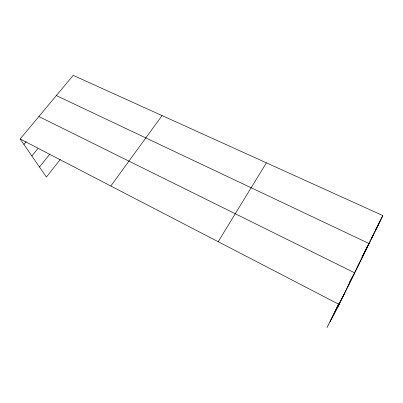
<?xml version="1.0" encoding="UTF-8"?>
<svg xmlns="http://www.w3.org/2000/svg" width="403" height="403" viewBox="0 0 403 403"><rect width="100%" height="100%" fill="white"/><g stroke="black" fill="none" stroke-linecap="round" stroke-linejoin="round"><path stroke-width="0.6" d="M338.812 303.595L326.959 327.644L339.109 304.431L382.85 215.575L73.205 75.356L20.15 138.975L46.405 177.053L60.289 159.387M330.092 321.659L338.787 304.008M333.603 314.95L342.132 297.636M349.149 283.39L351.869 277.863M363.954 253.321L362.015 257.26L363.561 254.263M364.508 252.197L367.541 246.042M372.171 236.647L372.71 235.548M337.321 307.847L380.351 220.451M375.415 230.078L376.825 227.327M377.072 226.844L382.85 215.575M375.893 229.503L378.326 224.768M371.375 238.687L373.732 234.098M363.828 253.749L369.072 243.563L56.344 95.571M362.131 257.462L364.342 253.175M357.406 267.058L359.541 262.932M349.718 282.372L354.665 272.836L38.859 116.543M347.593 286.986L349.562 283.198M342.495 297.333L344.379 293.732M218.179 241.699L266.393 162.837M110.835 186.015L162.061 115.59M39.499 167.033L49.66 154.304M31.872 155.976L37.796 148.682M23.928 144.45L26.25 141.644M20.15 138.975L339.109 304.431"/></g></svg>
